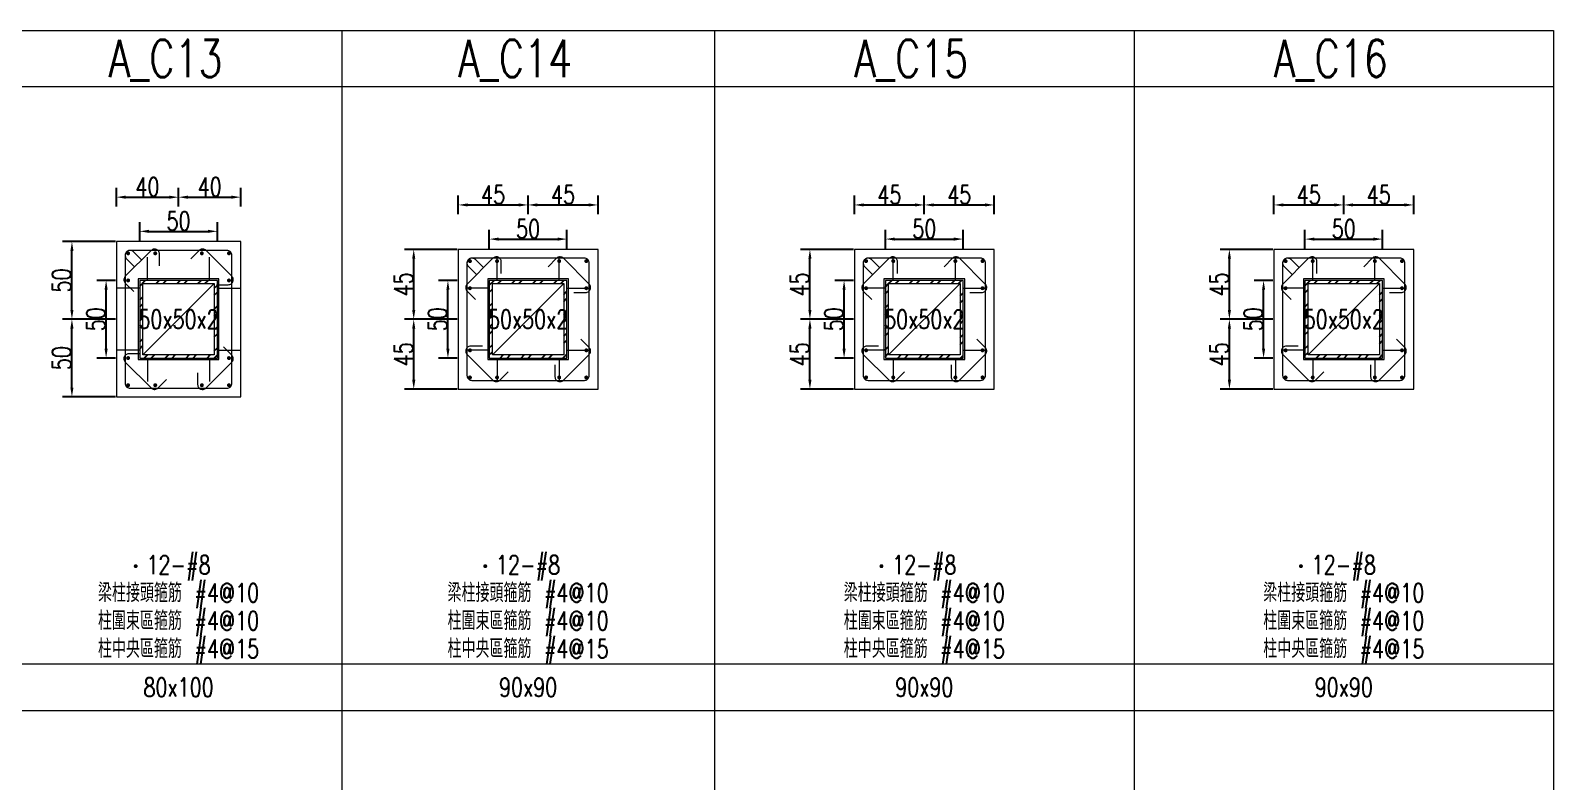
# Model space of a CAD drawing. Header units: millimetres. Extents: x 0 to 3905, y 0 to 8880.
# Drawn here: x 2925 to 3905, y 8396 to 8880 of the extents above; entities that cross this region are included whole.
import ezdxf
from ezdxf.enums import TextEntityAlignment as Align

# ---------------------------------------------------------------- set-up
doc = ezdxf.new("R2010")
doc.units = ezdxf.units.MM
doc.layers.get('DEFPOINTS').update_dxf_attribs({"color": 3})
for name, color, linetype in [('Hatch線', 6, 'Continuous'), ('主筋斷面', 2, 'Continuous'), ('文字-主筋根數', 7, 'Continuous'), ('文字-剪力筋 中央區', 7, 'Continuous'), ('文字-剪力筋-BC', 7, 'Continuous'), ('文字-剪力筋-圍束區', 7, 'Continuous'), ('文字-斷面尺寸', 7, 'Continuous'), ('文字-柱線名稱', 7, 'Continuous'), ('文字-輔助字', 7, 'Continuous'), ('柱斷面線', 4, 'Continuous'), ('標註字', 4, 'Continuous'), ('箍筋線', 1, 'Continuous'), ('網格線', 7, 'Continuous'), ('鋼柱', 11, 'Continuous')]:
    doc.layers.add(name, color=color, linetype=linetype)
doc.styles.add('note', font='txt.shx', dxfattribs={"width": 0.75, "height": 12})
doc.styles.add('txt', font='txt.shx', dxfattribs={"height": 0.2, "bigfont": 'chineset.shx'})
doc.dimstyles.new('RCAD_DIM', dxfattribs={"dimtxt": 12, "dimasz": 6, "dimexe": 6, "dimexo": 0.625, "dimtad": 1, "dimdec": 0, "dimdsep": 46, "dimtxsty": 'note', "dimcen": 2.5, "dimclrd": 256, "dimclre": 256, "dimclrt": 256, "dimadec": 0, "dimazin": 0, "dimtfac": 1, "dimtmove": 0, "dimatfit": 3, "dimfxl": 0, "dimtolj": 1, "dimarcsym": 0})

# ---------------------------------------------------------------- blocks, each defined once
blk = doc.blocks.new('*D1728')
at = {"layer": 'DEFPOINTS', "color": 0}
for p in [(3045, 8750.625), (2995, 8744), (3045, 8744)]:
    blk.add_point(p, dxfattribs=at)
at = {"layer": '標註字', "lineweight": -2}
for p, q in [((2995, 8744.625), (2995, 8756.625)), ((3045, 8744.625), (3045, 8756.625)), ((3001, 8750.625), (3039, 8750.625))]:
    blk.add_line(p, q, dxfattribs=at)
at = {"layer": '標註字'}
for points in [[(3001, 8751.625), (3001, 8749.625), (2995, 8750.625)], [(3039, 8749.625), (3039, 8751.625), (3045, 8750.625)]]:
    blk.add_solid(points, dxfattribs=at)
at = {"layer": '標註字', "insert": (3020, 8757.25), "char_height": 12, "attachment_point": 5, "style": 'note'}
blk.add_mtext('\\A1;50', dxfattribs=at)
blk = doc.blocks.new('*D1729')
at = {"layer": 'DEFPOINTS', "color": 0}
for p in [(2973.375, 8719), (2980, 8719), (2980, 8669)]:
    blk.add_point(p, dxfattribs=at)
at = {"layer": '標註字', "lineweight": -2}
for p, q in [((2979.375, 8719), (2967.375, 8719)), ((2973.375, 8675), (2973.375, 8713)), ((2979.375, 8669), (2967.375, 8669))]:
    blk.add_line(p, q, dxfattribs=at)
at = {"layer": '標註字'}
for points in [[(2974.375, 8713), (2972.375, 8713), (2973.375, 8719)], [(2972.375, 8675), (2974.375, 8675), (2973.375, 8669)]]:
    blk.add_solid(points, dxfattribs=at)
at = {"layer": '標註字', "insert": (2966.75, 8694), "char_height": 12, "attachment_point": 5, "rotation": 90, "style": 'note'}
blk.add_mtext('\\A1;50', dxfattribs=at)
blk = doc.blocks.new('*D1730')
at = {"layer": 'DEFPOINTS', "color": 0}
for p in [(2980, 8766), (3020, 8772.625), (3020, 8766)]:
    blk.add_point(p, dxfattribs=at)
at = {"layer": '標註字', "lineweight": -2}
for p, q in [((2980, 8766.625), (2980, 8778.625)), ((3020, 8766.625), (3020, 8778.625)), ((2986, 8772.625), (3014, 8772.625))]:
    blk.add_line(p, q, dxfattribs=at)
at = {"layer": '標註字'}
for points in [[(2986, 8773.625), (2986, 8771.625), (2980, 8772.625)], [(3014, 8771.625), (3014, 8773.625), (3020, 8772.625)]]:
    blk.add_solid(points, dxfattribs=at)
at = {"layer": '標註字', "insert": (3000, 8779.25), "char_height": 12, "attachment_point": 5, "style": 'note'}
blk.add_mtext('\\A1;40', dxfattribs=at)
blk = doc.blocks.new('*D1731')
at = {"layer": 'DEFPOINTS', "color": 0}
for p in [(3020, 8766), (3060, 8772.625), (3060, 8766)]:
    blk.add_point(p, dxfattribs=at)
at = {"layer": '標註字', "lineweight": -2}
for p, q in [((3020, 8766.625), (3020, 8778.625)), ((3060, 8766.625), (3060, 8778.625)), ((3026, 8772.625), (3054, 8772.625))]:
    blk.add_line(p, q, dxfattribs=at)
at = {"layer": '標註字'}
for points in [[(3026, 8773.625), (3026, 8771.625), (3020, 8772.625)], [(3054, 8771.625), (3054, 8773.625), (3060, 8772.625)]]:
    blk.add_solid(points, dxfattribs=at)
at = {"layer": '標註字', "insert": (3040, 8779.25), "char_height": 12, "attachment_point": 5, "style": 'note'}
blk.add_mtext('\\A1;40', dxfattribs=at)
blk = doc.blocks.new('*D1732')
at = {"layer": 'DEFPOINTS', "color": 0}
for p in [(2951.375, 8694), (2980, 8694), (2980, 8644)]:
    blk.add_point(p, dxfattribs=at)
at = {"layer": '標註字', "lineweight": -2}
for p, q in [((2979.375, 8694), (2945.375, 8694)), ((2951.375, 8650), (2951.375, 8688)), ((2979.375, 8644), (2945.375, 8644))]:
    blk.add_line(p, q, dxfattribs=at)
at = {"layer": '標註字'}
for points in [[(2952.375, 8688), (2950.375, 8688), (2951.375, 8694)], [(2950.375, 8650), (2952.375, 8650), (2951.375, 8644)]]:
    blk.add_solid(points, dxfattribs=at)
at = {"layer": '標註字', "insert": (2944.75, 8669), "char_height": 12, "attachment_point": 5, "rotation": 90, "style": 'note'}
blk.add_mtext('\\A1;50', dxfattribs=at)
blk = doc.blocks.new('*D1733')
at = {"layer": 'DEFPOINTS', "color": 0}
for p in [(2951.375, 8744), (2980, 8744), (2980, 8694)]:
    blk.add_point(p, dxfattribs=at)
at = {"layer": '標註字', "lineweight": -2}
for p, q in [((2979.375, 8744), (2945.375, 8744)), ((2951.375, 8700), (2951.375, 8738)), ((2979.375, 8694), (2945.375, 8694))]:
    blk.add_line(p, q, dxfattribs=at)
at = {"layer": '標註字'}
for points in [[(2952.375, 8738), (2950.375, 8738), (2951.375, 8744)], [(2950.375, 8700), (2952.375, 8700), (2951.375, 8694)]]:
    blk.add_solid(points, dxfattribs=at)
at = {"layer": '標註字', "insert": (2944.75, 8719), "char_height": 12, "attachment_point": 5, "rotation": 90, "style": 'note'}
blk.add_mtext('\\A1;50', dxfattribs=at)
blk = doc.blocks.new('Circle_Filled')
at = {"const_width": 0.5}
blk.add_lwpolyline([(-0.25, 0, 1), (0.25, 0, 1)], format="xyb", close=True, dxfattribs=at)
blk = doc.blocks.new('*D1860')
at = {"layer": 'DEFPOINTS', "color": 0}
for p in [(3270, 8745.625), (3220, 8739), (3270, 8739)]:
    blk.add_point(p, dxfattribs=at)
at = {"layer": '標註字', "lineweight": -2}
for p, q in [((3220, 8739.625), (3220, 8751.625)), ((3226, 8745.625), (3264, 8745.625)), ((3270, 8739.625), (3270, 8751.625))]:
    blk.add_line(p, q, dxfattribs=at)
at = {"layer": '標註字'}
for points in [[(3226, 8746.625), (3226, 8744.625), (3220, 8745.625)], [(3264, 8744.625), (3264, 8746.625), (3270, 8745.625)]]:
    blk.add_solid(points, dxfattribs=at)
at = {"layer": '標註字', "insert": (3245, 8752.25), "char_height": 12, "attachment_point": 5, "style": 'note'}
blk.add_mtext('\\A1;50', dxfattribs=at)
blk = doc.blocks.new('*D1861')
at = {"layer": 'DEFPOINTS', "color": 0}
for p in [(3193.375, 8719), (3200, 8719), (3200, 8669)]:
    blk.add_point(p, dxfattribs=at)
at = {"layer": '標註字', "lineweight": -2}
for p, q in [((3199.375, 8719), (3187.375, 8719)), ((3193.375, 8675), (3193.375, 8713)), ((3199.375, 8669), (3187.375, 8669))]:
    blk.add_line(p, q, dxfattribs=at)
at = {"layer": '標註字'}
for points in [[(3194.375, 8713), (3192.375, 8713), (3193.375, 8719)], [(3192.375, 8675), (3194.375, 8675), (3193.375, 8669)]]:
    blk.add_solid(points, dxfattribs=at)
at = {"layer": '標註字', "insert": (3186.75, 8694), "char_height": 12, "attachment_point": 5, "rotation": 90, "style": 'note'}
blk.add_mtext('\\A1;50', dxfattribs=at)
blk = doc.blocks.new('*D1862')
at = {"layer": 'DEFPOINTS', "color": 0}
for p in [(3245, 8767.625), (3200, 8761), (3245, 8761)]:
    blk.add_point(p, dxfattribs=at)
at = {"layer": '標註字', "lineweight": -2}
for p, q in [((3200, 8761.625), (3200, 8773.625)), ((3206, 8767.625), (3239, 8767.625)), ((3245, 8761.625), (3245, 8773.625))]:
    blk.add_line(p, q, dxfattribs=at)
at = {"layer": '標註字'}
for points in [[(3206, 8768.625), (3206, 8766.625), (3200, 8767.625)], [(3239, 8766.625), (3239, 8768.625), (3245, 8767.625)]]:
    blk.add_solid(points, dxfattribs=at)
at = {"layer": '標註字', "insert": (3222.5, 8774.25), "char_height": 12, "attachment_point": 5, "style": 'note'}
blk.add_mtext('\\A1;45', dxfattribs=at)
blk = doc.blocks.new('*D1863')
at = {"layer": 'DEFPOINTS', "color": 0}
for p in [(3290, 8767.625), (3245, 8761), (3290, 8761)]:
    blk.add_point(p, dxfattribs=at)
at = {"layer": '標註字', "lineweight": -2}
for p, q in [((3245, 8761.625), (3245, 8773.625)), ((3251, 8767.625), (3284, 8767.625)), ((3290, 8761.625), (3290, 8773.625))]:
    blk.add_line(p, q, dxfattribs=at)
at = {"layer": '標註字'}
for points in [[(3251, 8768.625), (3251, 8766.625), (3245, 8767.625)], [(3284, 8766.625), (3284, 8768.625), (3290, 8767.625)]]:
    blk.add_solid(points, dxfattribs=at)
at = {"layer": '標註字', "insert": (3267.5, 8774.25), "char_height": 12, "attachment_point": 5, "style": 'note'}
blk.add_mtext('\\A1;45', dxfattribs=at)
blk = doc.blocks.new('*D1864')
at = {"layer": 'DEFPOINTS', "color": 0}
for p in [(3171.375, 8694), (3200, 8694), (3200, 8649)]:
    blk.add_point(p, dxfattribs=at)
at = {"layer": '標註字', "lineweight": -2}
for p, q in [((3199.375, 8694), (3165.375, 8694)), ((3171.375, 8655), (3171.375, 8688)), ((3199.375, 8649), (3165.375, 8649))]:
    blk.add_line(p, q, dxfattribs=at)
at = {"layer": '標註字'}
for points in [[(3172.375, 8688), (3170.375, 8688), (3171.375, 8694)], [(3170.375, 8655), (3172.375, 8655), (3171.375, 8649)]]:
    blk.add_solid(points, dxfattribs=at)
at = {"layer": '標註字', "insert": (3164.75, 8671.5), "char_height": 12, "attachment_point": 5, "rotation": 90, "style": 'note'}
blk.add_mtext('\\A1;45', dxfattribs=at)
blk = doc.blocks.new('*D1865')
at = {"layer": 'DEFPOINTS', "color": 0}
for p in [(3171.375, 8739), (3200, 8739), (3200, 8694)]:
    blk.add_point(p, dxfattribs=at)
at = {"layer": '標註字', "lineweight": -2}
for p, q in [((3199.375, 8739), (3165.375, 8739)), ((3171.375, 8700), (3171.375, 8733)), ((3199.375, 8694), (3165.375, 8694))]:
    blk.add_line(p, q, dxfattribs=at)
at = {"layer": '標註字'}
for points in [[(3172.375, 8733), (3170.375, 8733), (3171.375, 8739)], [(3170.375, 8700), (3172.375, 8700), (3171.375, 8694)]]:
    blk.add_solid(points, dxfattribs=at)
at = {"layer": '標註字', "insert": (3164.75, 8716.5), "char_height": 12, "attachment_point": 5, "rotation": 90, "style": 'note'}
blk.add_mtext('\\A1;45', dxfattribs=at)
blk = doc.blocks.new('*D1992')
at = {"layer": 'DEFPOINTS', "color": 0}
for p in [(3525, 8745.625), (3475, 8739), (3525, 8739)]:
    blk.add_point(p, dxfattribs=at)
at = {"layer": '標註字', "lineweight": -2}
for p, q in [((3475, 8739.625), (3475, 8751.625)), ((3481, 8745.625), (3519, 8745.625)), ((3525, 8739.625), (3525, 8751.625))]:
    blk.add_line(p, q, dxfattribs=at)
at = {"layer": '標註字'}
for points in [[(3481, 8746.625), (3481, 8744.625), (3475, 8745.625)], [(3519, 8744.625), (3519, 8746.625), (3525, 8745.625)]]:
    blk.add_solid(points, dxfattribs=at)
at = {"layer": '標註字', "insert": (3500, 8752.25), "char_height": 12, "attachment_point": 5, "style": 'note'}
blk.add_mtext('\\A1;50', dxfattribs=at)
blk = doc.blocks.new('*D1993')
at = {"layer": 'DEFPOINTS', "color": 0}
for p in [(3448.375, 8719), (3455, 8719), (3455, 8669)]:
    blk.add_point(p, dxfattribs=at)
at = {"layer": '標註字', "lineweight": -2}
for p, q in [((3454.375, 8719), (3442.375, 8719)), ((3448.375, 8675), (3448.375, 8713)), ((3454.375, 8669), (3442.375, 8669))]:
    blk.add_line(p, q, dxfattribs=at)
at = {"layer": '標註字'}
for points in [[(3449.375, 8713), (3447.375, 8713), (3448.375, 8719)], [(3447.375, 8675), (3449.375, 8675), (3448.375, 8669)]]:
    blk.add_solid(points, dxfattribs=at)
at = {"layer": '標註字', "insert": (3441.75, 8694), "char_height": 12, "attachment_point": 5, "rotation": 90, "style": 'note'}
blk.add_mtext('\\A1;50', dxfattribs=at)
blk = doc.blocks.new('*D1994')
at = {"layer": 'DEFPOINTS', "color": 0}
for p in [(3500, 8767.625), (3455, 8761), (3500, 8761)]:
    blk.add_point(p, dxfattribs=at)
at = {"layer": '標註字', "lineweight": -2}
for p, q in [((3455, 8761.625), (3455, 8773.625)), ((3461, 8767.625), (3494, 8767.625)), ((3500, 8761.625), (3500, 8773.625))]:
    blk.add_line(p, q, dxfattribs=at)
at = {"layer": '標註字'}
for points in [[(3461, 8768.625), (3461, 8766.625), (3455, 8767.625)], [(3494, 8766.625), (3494, 8768.625), (3500, 8767.625)]]:
    blk.add_solid(points, dxfattribs=at)
at = {"layer": '標註字', "insert": (3477.5, 8774.25), "char_height": 12, "attachment_point": 5, "style": 'note'}
blk.add_mtext('\\A1;45', dxfattribs=at)
blk = doc.blocks.new('*D1995')
at = {"layer": 'DEFPOINTS', "color": 0}
for p in [(3545, 8767.625), (3500, 8761), (3545, 8761)]:
    blk.add_point(p, dxfattribs=at)
at = {"layer": '標註字', "lineweight": -2}
for p, q in [((3500, 8761.625), (3500, 8773.625)), ((3506, 8767.625), (3539, 8767.625)), ((3545, 8761.625), (3545, 8773.625))]:
    blk.add_line(p, q, dxfattribs=at)
at = {"layer": '標註字'}
for points in [[(3506, 8768.625), (3506, 8766.625), (3500, 8767.625)], [(3539, 8766.625), (3539, 8768.625), (3545, 8767.625)]]:
    blk.add_solid(points, dxfattribs=at)
at = {"layer": '標註字', "insert": (3522.5, 8774.25), "char_height": 12, "attachment_point": 5, "style": 'note'}
blk.add_mtext('\\A1;45', dxfattribs=at)
blk = doc.blocks.new('*D1996')
at = {"layer": 'DEFPOINTS', "color": 0}
for p in [(3426.375, 8694), (3455, 8694), (3455, 8649)]:
    blk.add_point(p, dxfattribs=at)
at = {"layer": '標註字', "lineweight": -2}
for p, q in [((3454.375, 8694), (3420.375, 8694)), ((3426.375, 8655), (3426.375, 8688)), ((3454.375, 8649), (3420.375, 8649))]:
    blk.add_line(p, q, dxfattribs=at)
at = {"layer": '標註字'}
for points in [[(3427.375, 8688), (3425.375, 8688), (3426.375, 8694)], [(3425.375, 8655), (3427.375, 8655), (3426.375, 8649)]]:
    blk.add_solid(points, dxfattribs=at)
at = {"layer": '標註字', "insert": (3419.75, 8671.5), "char_height": 12, "attachment_point": 5, "rotation": 90, "style": 'note'}
blk.add_mtext('\\A1;45', dxfattribs=at)
blk = doc.blocks.new('*D1997')
at = {"layer": 'DEFPOINTS', "color": 0}
for p in [(3426.375, 8739), (3455, 8739), (3455, 8694)]:
    blk.add_point(p, dxfattribs=at)
at = {"layer": '標註字', "lineweight": -2}
for p, q in [((3454.375, 8739), (3420.375, 8739)), ((3426.375, 8700), (3426.375, 8733)), ((3454.375, 8694), (3420.375, 8694))]:
    blk.add_line(p, q, dxfattribs=at)
at = {"layer": '標註字'}
for points in [[(3427.375, 8733), (3425.375, 8733), (3426.375, 8739)], [(3425.375, 8700), (3427.375, 8700), (3426.375, 8694)]]:
    blk.add_solid(points, dxfattribs=at)
at = {"layer": '標註字', "insert": (3419.75, 8716.5), "char_height": 12, "attachment_point": 5, "rotation": 90, "style": 'note'}
blk.add_mtext('\\A1;45', dxfattribs=at)
blk = doc.blocks.new('*D2124')
at = {"layer": 'DEFPOINTS', "color": 0}
for p in [(3795, 8745.625), (3745, 8739), (3795, 8739)]:
    blk.add_point(p, dxfattribs=at)
at = {"layer": '標註字', "lineweight": -2}
for p, q in [((3745, 8739.625), (3745, 8751.625)), ((3751, 8745.625), (3789, 8745.625)), ((3795, 8739.625), (3795, 8751.625))]:
    blk.add_line(p, q, dxfattribs=at)
at = {"layer": '標註字'}
for points in [[(3751, 8746.625), (3751, 8744.625), (3745, 8745.625)], [(3789, 8744.625), (3789, 8746.625), (3795, 8745.625)]]:
    blk.add_solid(points, dxfattribs=at)
at = {"layer": '標註字', "insert": (3770, 8752.25), "char_height": 12, "attachment_point": 5, "style": 'note'}
blk.add_mtext('\\A1;50', dxfattribs=at)
blk = doc.blocks.new('*D2125')
at = {"layer": 'DEFPOINTS', "color": 0}
for p in [(3718.375, 8719), (3725, 8719), (3725, 8669)]:
    blk.add_point(p, dxfattribs=at)
at = {"layer": '標註字', "lineweight": -2}
for p, q in [((3724.375, 8719), (3712.375, 8719)), ((3718.375, 8675), (3718.375, 8713)), ((3724.375, 8669), (3712.375, 8669))]:
    blk.add_line(p, q, dxfattribs=at)
at = {"layer": '標註字'}
for points in [[(3719.375, 8713), (3717.375, 8713), (3718.375, 8719)], [(3717.375, 8675), (3719.375, 8675), (3718.375, 8669)]]:
    blk.add_solid(points, dxfattribs=at)
at = {"layer": '標註字', "insert": (3711.75, 8694), "char_height": 12, "attachment_point": 5, "rotation": 90, "style": 'note'}
blk.add_mtext('\\A1;50', dxfattribs=at)
blk = doc.blocks.new('*D2126')
at = {"layer": 'DEFPOINTS', "color": 0}
for p in [(3770, 8767.625), (3725, 8761), (3770, 8761)]:
    blk.add_point(p, dxfattribs=at)
at = {"layer": '標註字', "lineweight": -2}
for p, q in [((3725, 8761.625), (3725, 8773.625)), ((3731, 8767.625), (3764, 8767.625)), ((3770, 8761.625), (3770, 8773.625))]:
    blk.add_line(p, q, dxfattribs=at)
at = {"layer": '標註字'}
for points in [[(3731, 8768.625), (3731, 8766.625), (3725, 8767.625)], [(3764, 8766.625), (3764, 8768.625), (3770, 8767.625)]]:
    blk.add_solid(points, dxfattribs=at)
at = {"layer": '標註字', "insert": (3747.5, 8774.25), "char_height": 12, "attachment_point": 5, "style": 'note'}
blk.add_mtext('\\A1;45', dxfattribs=at)
blk = doc.blocks.new('*D2127')
at = {"layer": 'DEFPOINTS', "color": 0}
for p in [(3815, 8767.625), (3770, 8761), (3815, 8761)]:
    blk.add_point(p, dxfattribs=at)
at = {"layer": '標註字', "lineweight": -2}
for p, q in [((3770, 8761.625), (3770, 8773.625)), ((3776, 8767.625), (3809, 8767.625)), ((3815, 8761.625), (3815, 8773.625))]:
    blk.add_line(p, q, dxfattribs=at)
at = {"layer": '標註字'}
for points in [[(3776, 8768.625), (3776, 8766.625), (3770, 8767.625)], [(3809, 8766.625), (3809, 8768.625), (3815, 8767.625)]]:
    blk.add_solid(points, dxfattribs=at)
at = {"layer": '標註字', "insert": (3792.5, 8774.25), "char_height": 12, "attachment_point": 5, "style": 'note'}
blk.add_mtext('\\A1;45', dxfattribs=at)
blk = doc.blocks.new('*D2128')
at = {"layer": 'DEFPOINTS', "color": 0}
for p in [(3696.375, 8694), (3725, 8694), (3725, 8649)]:
    blk.add_point(p, dxfattribs=at)
at = {"layer": '標註字', "lineweight": -2}
for p, q in [((3724.375, 8694), (3690.375, 8694)), ((3696.375, 8655), (3696.375, 8688)), ((3724.375, 8649), (3690.375, 8649))]:
    blk.add_line(p, q, dxfattribs=at)
at = {"layer": '標註字'}
for points in [[(3697.375, 8688), (3695.375, 8688), (3696.375, 8694)], [(3695.375, 8655), (3697.375, 8655), (3696.375, 8649)]]:
    blk.add_solid(points, dxfattribs=at)
at = {"layer": '標註字', "insert": (3689.75, 8671.5), "char_height": 12, "attachment_point": 5, "rotation": 90, "style": 'note'}
blk.add_mtext('\\A1;45', dxfattribs=at)
blk = doc.blocks.new('*D2129')
at = {"layer": 'DEFPOINTS', "color": 0}
for p in [(3696.375, 8739), (3725, 8739), (3725, 8694)]:
    blk.add_point(p, dxfattribs=at)
at = {"layer": '標註字', "lineweight": -2}
for p, q in [((3724.375, 8739), (3690.375, 8739)), ((3696.375, 8700), (3696.375, 8733)), ((3724.375, 8694), (3690.375, 8694))]:
    blk.add_line(p, q, dxfattribs=at)
at = {"layer": '標註字'}
for points in [[(3697.375, 8733), (3695.375, 8733), (3696.375, 8739)], [(3695.375, 8700), (3697.375, 8700), (3696.375, 8694)]]:
    blk.add_solid(points, dxfattribs=at)
at = {"layer": '標註字', "insert": (3689.75, 8716.5), "char_height": 12, "attachment_point": 5, "rotation": 90, "style": 'note'}
blk.add_mtext('\\A1;45', dxfattribs=at)

msp = doc.modelspace()

# ---------------------------------------------------------------- hatches: boundary and pattern name
at = {"layer": 'Hatch線'}
h = msp.add_hatch(dxfattribs=at)
h.set_pattern_fill('ANSI32', color=256, style=0)
h.paths.add_polyline_path([(2995, 8669), (3045, 8669), (3045, 8719), (2995, 8719)], flags=17)
h.paths.add_polyline_path([(2997, 8671), (2997, 8717), (3043, 8717), (3043, 8671)])
h = msp.add_hatch(dxfattribs=at)
h.set_pattern_fill('ANSI32', color=256, style=0)
h.paths.add_polyline_path([(3220, 8669), (3270, 8669), (3270, 8719), (3220, 8719)], flags=17)
h.paths.add_polyline_path([(3222, 8671), (3222, 8717), (3268, 8717), (3268, 8671)])
h = msp.add_hatch(dxfattribs=at)
h.set_pattern_fill('ANSI32', color=256, style=0)
h.paths.add_polyline_path([(3475, 8669), (3525, 8669), (3525, 8719), (3475, 8719)], flags=17)
h.paths.add_polyline_path([(3477, 8671), (3477, 8717), (3523, 8717), (3523, 8671)])
h = msp.add_hatch(dxfattribs=at)
h.set_pattern_fill('ANSI32', color=256, style=0)
h.paths.add_polyline_path([(3745, 8669), (3795, 8669), (3795, 8719), (3745, 8719)], flags=17)
h.paths.add_polyline_path([(3747, 8671), (3747, 8717), (3793, 8717), (3793, 8671)])

# ---------------------------------------------------------------- linework, layer by layer
at = {"layer": 'DEFPOINTS', "lineweight": 5}
for points in [[(3000, 8719), (3000, 8734)], [(3040, 8719), (3040, 8734)], [(3225, 8719), (3225, 8734)], [(3265, 8719), (3265, 8734)], [(3480, 8719), (3480, 8734)], [(3520, 8719), (3520, 8734)], [(3750, 8719), (3750, 8734)], [(3790, 8719), (3790, 8734)], [(2995, 8668), (3046, 8668), (3046, 8720), (2994, 8720), (2994, 8668), (2995, 8668)], [(2997, 8671), (3043, 8717)], [(3220, 8668), (3271, 8668), (3271, 8720), (3219, 8720), (3219, 8668), (3220, 8668)], [(3222, 8671), (3268, 8717)], [(3475, 8668), (3526, 8668), (3526, 8720), (3474, 8720), (3474, 8668), (3475, 8668)], [(3477, 8671), (3523, 8717)], [(3745, 8668), (3796, 8668), (3796, 8720), (3744, 8720), (3744, 8668), (3745, 8668)], [(3747, 8671), (3793, 8717)], [(2995, 8714), (2980, 8714)], [(3045, 8714), (3060, 8714)], [(3220, 8714), (3205, 8714)], [(3270, 8714), (3285, 8714)], [(3475, 8714), (3460, 8714)], [(3525, 8714), (3540, 8714)], [(3745, 8714), (3730, 8714)], [(3795, 8714), (3810, 8714)], [(2995, 8674), (2980, 8674)], [(3000, 8669), (3000, 8654)], [(3040, 8669), (3040, 8654)], [(3045, 8674), (3060, 8674)], [(3220, 8674), (3205, 8674)], [(3225, 8669), (3225, 8654)], [(3265, 8669), (3265, 8654)], [(3270, 8674), (3285, 8674)], [(3475, 8674), (3460, 8674)], [(3480, 8669), (3480, 8654)], [(3520, 8669), (3520, 8654)], [(3525, 8674), (3540, 8674)], [(3745, 8674), (3730, 8674)], [(3750, 8669), (3750, 8654)], [(3790, 8669), (3790, 8654)], [(3795, 8674), (3810, 8674)]]:
    msp.add_lwpolyline(points, dxfattribs=at)
at = {"layer": '柱斷面線', "lineweight": 5}
for points in [[(2980, 8644), (3060, 8644), (3060, 8744), (2980, 8744), (2980, 8644)], [(3200, 8649), (3290, 8649), (3290, 8739), (3200, 8739), (3200, 8649)], [(3455, 8649), (3545, 8649), (3545, 8739), (3455, 8739), (3455, 8649)], [(3725, 8649), (3815, 8649), (3815, 8739), (3725, 8739), (3725, 8649)]]:
    msp.add_lwpolyline(points, dxfattribs=at)
at = {"layer": '箍筋線', "lineweight": 5}
for points in [[(3007.73, 8728.39), (3007.73, 8736.01), (3007.68, 8736.54), (3007.55, 8737.06), (3007.33, 8737.55), (3007.03, 8737.99), (3006.67, 8738.38), (3006.24, 8738.7), (3005.77, 8738.94), (3005.26, 8739.11), (3004.73, 8739.18), (3004.2, 8739.17), (3003.67, 8739.06), (3003.17, 8738.87), (3002.71, 8738.6), (3002.31, 8738.26), (2985.74, 8721.69), (2985.39, 8721.27), (2985.11, 8720.79), (2984.92, 8720.27), (2984.83, 8719.73), (2984.83, 8719.17), (2984.92, 8718.63), (2985.11, 8718.11), (2985.39, 8717.63), (2985.74, 8717.2), (2991.13, 8711.82)], [(2996.44, 8732.05), (2991.06, 8737.44), (2990.65, 8737.78), (2990.19, 8738.05), (2989.69, 8738.24), (2989.17, 8738.35), (2988.63, 8738.36), (2988.1, 8738.29), (2987.59, 8738.12), (2987.12, 8737.88), (2986.69, 8737.56), (2986.33, 8737.17), (2986.03, 8736.73), (2985.81, 8736.24), (2985.68, 8735.72), (2985.63, 8735.19), (2985.63, 8652.81), (2985.68, 8652.26), (2985.83, 8651.72), (2986.06, 8651.22), (2986.38, 8650.77), (2986.77, 8650.38), (2987.22, 8650.06), (2987.72, 8649.83), (2988.26, 8649.68), (2988.81, 8649.63), (3051.19, 8649.63), (3051.74, 8649.68), (3052.28, 8649.83), (3052.78, 8650.06), (3053.23, 8650.38), (3053.62, 8650.77), (3053.94, 8651.22), (3054.17, 8651.72), (3054.32, 8652.26), (3054.37, 8652.81), (3054.37, 8735.19), (3054.32, 8735.74), (3054.17, 8736.28), (3053.94, 8736.78), (3053.62, 8737.23), (3053.23, 8737.62), (3052.78, 8737.94), (3052.28, 8738.17), (3051.74, 8738.32), (3051.19, 8738.37), (2988.81, 8738.37), (2988.28, 8738.32), (2987.76, 8738.19), (2987.27, 8737.97), (2986.83, 8737.67), (2986.44, 8737.31), (2986.12, 8736.88), (2985.88, 8736.41), (2985.71, 8735.9), (2985.64, 8735.37), (2985.65, 8734.83), (2985.76, 8734.31), (2985.95, 8733.81), (2986.22, 8733.35), (2986.56, 8732.94), (2991.95, 8727.56)], [(3044.39, 8716.27), (3052.01, 8716.27), (3052.54, 8716.32), (3053.06, 8716.45), (3053.55, 8716.67), (3053.99, 8716.97), (3054.38, 8717.33), (3054.7, 8717.76), (3054.94, 8718.23), (3055.11, 8718.74), (3055.18, 8719.27), (3055.17, 8719.8), (3055.06, 8720.33), (3054.87, 8720.83), (3054.6, 8721.29), (3054.26, 8721.69), (3037.69, 8738.26), (3037.27, 8738.61), (3036.79, 8738.89), (3036.27, 8739.08), (3035.73, 8739.17), (3035.17, 8739.17), (3034.63, 8739.08), (3034.11, 8738.89), (3033.63, 8738.61), (3033.2, 8738.26), (3027.82, 8732.87)], [(3227.73, 8723.39), (3227.73, 8731.01), (3227.68, 8731.54), (3227.55, 8732.06), (3227.33, 8732.55), (3227.03, 8732.99), (3226.67, 8733.38), (3226.24, 8733.7), (3225.77, 8733.94), (3225.26, 8734.11), (3224.73, 8734.18), (3224.2, 8734.17), (3223.67, 8734.06), (3223.17, 8733.87), (3222.71, 8733.6), (3222.31, 8733.26), (3205.74, 8716.69), (3205.39, 8716.27), (3205.11, 8715.79), (3204.92, 8715.27), (3204.83, 8714.73), (3204.83, 8714.17), (3204.92, 8713.63), (3205.11, 8713.11), (3205.39, 8712.63), (3205.74, 8712.2), (3211.13, 8706.82)], [(3216.44, 8727.05), (3211.06, 8732.44), (3210.65, 8732.78), (3210.19, 8733.05), (3209.69, 8733.24), (3209.17, 8733.35), (3208.63, 8733.36), (3208.1, 8733.29), (3207.59, 8733.12), (3207.12, 8732.88), (3206.69, 8732.56), (3206.33, 8732.17), (3206.03, 8731.73), (3205.81, 8731.24), (3205.68, 8730.72), (3205.63, 8730.19), (3205.63, 8657.81), (3205.68, 8657.26), (3205.83, 8656.72), (3206.06, 8656.22), (3206.38, 8655.77), (3206.77, 8655.38), (3207.22, 8655.06), (3207.72, 8654.83), (3208.26, 8654.68), (3208.81, 8654.63), (3281.19, 8654.63), (3281.74, 8654.68), (3282.28, 8654.83), (3282.78, 8655.06), (3283.23, 8655.38), (3283.62, 8655.77), (3283.94, 8656.22), (3284.17, 8656.72), (3284.32, 8657.26), (3284.37, 8657.81), (3284.37, 8730.19), (3284.32, 8730.74), (3284.17, 8731.28), (3283.94, 8731.78), (3283.62, 8732.23), (3283.23, 8732.62), (3282.78, 8732.94), (3282.28, 8733.17), (3281.74, 8733.32), (3281.19, 8733.37), (3208.81, 8733.37), (3208.28, 8733.32), (3207.76, 8733.19), (3207.27, 8732.97), (3206.83, 8732.67), (3206.44, 8732.31), (3206.12, 8731.88), (3205.88, 8731.41), (3205.71, 8730.9), (3205.64, 8730.37), (3205.65, 8729.83), (3205.76, 8729.31), (3205.95, 8728.81), (3206.22, 8728.35), (3206.56, 8727.94), (3211.95, 8722.56)], [(3274.39, 8711.27), (3282.01, 8711.27), (3282.54, 8711.32), (3283.06, 8711.45), (3283.55, 8711.67), (3283.99, 8711.97), (3284.38, 8712.33), (3284.7, 8712.76), (3284.94, 8713.23), (3285.11, 8713.74), (3285.18, 8714.27), (3285.17, 8714.8), (3285.06, 8715.33), (3284.87, 8715.83), (3284.6, 8716.29), (3284.26, 8716.69), (3267.69, 8733.26), (3267.27, 8733.61), (3266.79, 8733.89), (3266.27, 8734.08), (3265.73, 8734.17), (3265.17, 8734.17), (3264.63, 8734.08), (3264.11, 8733.89), (3263.63, 8733.61), (3263.2, 8733.26), (3257.82, 8727.87)], [(3482.73, 8723.39), (3482.73, 8731.01), (3482.68, 8731.54), (3482.55, 8732.06), (3482.33, 8732.55), (3482.03, 8732.99), (3481.67, 8733.38), (3481.24, 8733.7), (3480.77, 8733.94), (3480.26, 8734.11), (3479.73, 8734.18), (3479.2, 8734.17), (3478.67, 8734.06), (3478.17, 8733.87), (3477.71, 8733.6), (3477.31, 8733.26), (3460.74, 8716.69), (3460.39, 8716.27), (3460.11, 8715.79), (3459.92, 8715.27), (3459.83, 8714.73), (3459.83, 8714.17), (3459.92, 8713.63), (3460.11, 8713.11), (3460.39, 8712.63), (3460.74, 8712.2), (3466.13, 8706.82)], [(3471.44, 8727.05), (3466.06, 8732.44), (3465.65, 8732.78), (3465.19, 8733.05), (3464.69, 8733.24), (3464.17, 8733.35), (3463.63, 8733.36), (3463.1, 8733.29), (3462.59, 8733.12), (3462.12, 8732.88), (3461.69, 8732.56), (3461.33, 8732.17), (3461.03, 8731.73), (3460.81, 8731.24), (3460.68, 8730.72), (3460.63, 8730.19), (3460.63, 8657.81), (3460.68, 8657.26), (3460.83, 8656.72), (3461.06, 8656.22), (3461.38, 8655.77), (3461.77, 8655.38), (3462.22, 8655.06), (3462.72, 8654.83), (3463.26, 8654.68), (3463.81, 8654.63), (3536.19, 8654.63), (3536.74, 8654.68), (3537.28, 8654.83), (3537.78, 8655.06), (3538.23, 8655.38), (3538.62, 8655.77), (3538.94, 8656.22), (3539.17, 8656.72), (3539.32, 8657.26), (3539.37, 8657.81), (3539.37, 8730.19), (3539.32, 8730.74), (3539.17, 8731.28), (3538.94, 8731.78), (3538.62, 8732.23), (3538.23, 8732.62), (3537.78, 8732.94), (3537.28, 8733.17), (3536.74, 8733.32), (3536.19, 8733.37), (3463.81, 8733.37), (3463.28, 8733.32), (3462.76, 8733.19), (3462.27, 8732.97), (3461.83, 8732.67), (3461.44, 8732.31), (3461.12, 8731.88), (3460.88, 8731.41), (3460.71, 8730.9), (3460.64, 8730.37), (3460.65, 8729.83), (3460.76, 8729.31), (3460.95, 8728.81), (3461.22, 8728.35), (3461.56, 8727.94), (3466.95, 8722.56)], [(3529.39, 8711.27), (3537.01, 8711.27), (3537.54, 8711.32), (3538.06, 8711.45), (3538.55, 8711.67), (3538.99, 8711.97), (3539.38, 8712.33), (3539.7, 8712.76), (3539.94, 8713.23), (3540.11, 8713.74), (3540.18, 8714.27), (3540.17, 8714.8), (3540.06, 8715.33), (3539.87, 8715.83), (3539.6, 8716.29), (3539.26, 8716.69), (3522.69, 8733.26), (3522.27, 8733.61), (3521.79, 8733.89), (3521.27, 8734.08), (3520.73, 8734.17), (3520.17, 8734.17), (3519.63, 8734.08), (3519.11, 8733.89), (3518.63, 8733.61), (3518.2, 8733.26), (3512.82, 8727.87)], [(3752.73, 8723.39), (3752.73, 8731.01), (3752.68, 8731.54), (3752.55, 8732.06), (3752.33, 8732.55), (3752.03, 8732.99), (3751.67, 8733.38), (3751.24, 8733.7), (3750.77, 8733.94), (3750.26, 8734.11), (3749.73, 8734.18), (3749.2, 8734.17), (3748.67, 8734.06), (3748.17, 8733.87), (3747.71, 8733.6), (3747.31, 8733.26), (3730.74, 8716.69), (3730.39, 8716.27), (3730.11, 8715.79), (3729.92, 8715.27), (3729.83, 8714.73), (3729.83, 8714.17), (3729.92, 8713.63), (3730.11, 8713.11), (3730.39, 8712.63), (3730.74, 8712.2), (3736.13, 8706.82)], [(3741.44, 8727.05), (3736.06, 8732.44), (3735.65, 8732.78), (3735.19, 8733.05), (3734.69, 8733.24), (3734.17, 8733.35), (3733.63, 8733.36), (3733.1, 8733.29), (3732.59, 8733.12), (3732.12, 8732.88), (3731.69, 8732.56), (3731.33, 8732.17), (3731.03, 8731.73), (3730.81, 8731.24), (3730.68, 8730.72), (3730.63, 8730.19), (3730.63, 8657.81), (3730.68, 8657.26), (3730.83, 8656.72), (3731.06, 8656.22), (3731.38, 8655.77), (3731.77, 8655.38), (3732.22, 8655.06), (3732.72, 8654.83), (3733.26, 8654.68), (3733.81, 8654.63), (3806.19, 8654.63), (3806.74, 8654.68), (3807.28, 8654.83), (3807.78, 8655.06), (3808.23, 8655.38), (3808.62, 8655.77), (3808.94, 8656.22), (3809.17, 8656.72), (3809.32, 8657.26), (3809.37, 8657.81), (3809.37, 8730.19), (3809.32, 8730.74), (3809.17, 8731.28), (3808.94, 8731.78), (3808.62, 8732.23), (3808.23, 8732.62), (3807.78, 8732.94), (3807.28, 8733.17), (3806.74, 8733.32), (3806.19, 8733.37), (3733.81, 8733.37), (3733.28, 8733.32), (3732.76, 8733.19), (3732.27, 8732.97), (3731.83, 8732.67), (3731.44, 8732.31), (3731.12, 8731.88), (3730.88, 8731.41), (3730.71, 8730.9), (3730.64, 8730.37), (3730.65, 8729.83), (3730.76, 8729.31), (3730.95, 8728.81), (3731.22, 8728.35), (3731.56, 8727.94), (3736.95, 8722.56)], [(3799.39, 8711.27), (3807.01, 8711.27), (3807.54, 8711.32), (3808.06, 8711.45), (3808.55, 8711.67), (3808.99, 8711.97), (3809.38, 8712.33), (3809.7, 8712.76), (3809.94, 8713.23), (3810.11, 8713.74), (3810.18, 8714.27), (3810.17, 8714.8), (3810.06, 8715.33), (3809.87, 8715.83), (3809.6, 8716.29), (3809.26, 8716.69), (3792.69, 8733.26), (3792.27, 8733.61), (3791.79, 8733.89), (3791.27, 8734.08), (3790.73, 8734.17), (3790.17, 8734.17), (3789.63, 8734.08), (3789.11, 8733.89), (3788.63, 8733.61), (3788.2, 8733.26), (3782.82, 8727.87)], [(3032.27, 8659.61), (3032.27, 8651.99), (3032.32, 8651.46), (3032.45, 8650.94), (3032.67, 8650.45), (3032.97, 8650.01), (3033.33, 8649.62), (3033.76, 8649.3), (3034.23, 8649.06), (3034.74, 8648.89), (3035.27, 8648.82), (3035.8, 8648.83), (3036.33, 8648.94), (3036.83, 8649.13), (3037.29, 8649.4), (3037.69, 8649.74), (3054.26, 8666.31), (3054.61, 8666.73), (3054.89, 8667.21), (3055.08, 8667.73), (3055.17, 8668.27), (3055.17, 8668.83), (3055.08, 8669.37), (3054.89, 8669.89), (3054.61, 8670.37), (3054.26, 8670.8), (3048.87, 8676.18)], [(3215.61, 8676.73), (3207.99, 8676.73), (3207.46, 8676.68), (3206.94, 8676.55), (3206.45, 8676.33), (3206.01, 8676.03), (3205.62, 8675.67), (3205.3, 8675.24), (3205.06, 8674.77), (3204.89, 8674.26), (3204.82, 8673.73), (3204.83, 8673.2), (3204.94, 8672.67), (3205.13, 8672.17), (3205.4, 8671.71), (3205.74, 8671.31), (3222.31, 8654.74), (3222.73, 8654.39), (3223.21, 8654.11), (3223.73, 8653.92), (3224.27, 8653.83), (3224.83, 8653.83), (3225.37, 8653.92), (3225.89, 8654.11), (3226.37, 8654.39), (3226.8, 8654.74), (3232.18, 8660.13)], [(3262.27, 8664.61), (3262.27, 8656.99), (3262.32, 8656.46), (3262.45, 8655.94), (3262.67, 8655.45), (3262.97, 8655.01), (3263.33, 8654.62), (3263.76, 8654.3), (3264.23, 8654.06), (3264.74, 8653.89), (3265.27, 8653.82), (3265.8, 8653.83), (3266.33, 8653.94), (3266.83, 8654.13), (3267.29, 8654.4), (3267.69, 8654.74), (3284.26, 8671.31), (3284.61, 8671.73), (3284.89, 8672.21), (3285.08, 8672.73), (3285.17, 8673.27), (3285.17, 8673.83), (3285.08, 8674.37), (3284.89, 8674.89), (3284.61, 8675.37), (3284.26, 8675.8), (3278.87, 8681.18)], [(3470.61, 8676.73), (3462.99, 8676.73), (3462.46, 8676.68), (3461.94, 8676.55), (3461.45, 8676.33), (3461.01, 8676.03), (3460.62, 8675.67), (3460.3, 8675.24), (3460.06, 8674.77), (3459.89, 8674.26), (3459.82, 8673.73), (3459.83, 8673.2), (3459.94, 8672.67), (3460.13, 8672.17), (3460.4, 8671.71), (3460.74, 8671.31), (3477.31, 8654.74), (3477.73, 8654.39), (3478.21, 8654.11), (3478.73, 8653.92), (3479.27, 8653.83), (3479.83, 8653.83), (3480.37, 8653.92), (3480.89, 8654.11), (3481.37, 8654.39), (3481.8, 8654.74), (3487.18, 8660.13)], [(3517.27, 8664.61), (3517.27, 8656.99), (3517.32, 8656.46), (3517.45, 8655.94), (3517.67, 8655.45), (3517.97, 8655.01), (3518.33, 8654.62), (3518.76, 8654.3), (3519.23, 8654.06), (3519.74, 8653.89), (3520.27, 8653.82), (3520.8, 8653.83), (3521.33, 8653.94), (3521.83, 8654.13), (3522.29, 8654.4), (3522.69, 8654.74), (3539.26, 8671.31), (3539.61, 8671.73), (3539.89, 8672.21), (3540.08, 8672.73), (3540.17, 8673.27), (3540.17, 8673.83), (3540.08, 8674.37), (3539.89, 8674.89), (3539.61, 8675.37), (3539.26, 8675.8), (3533.87, 8681.18)], [(3740.61, 8676.73), (3732.99, 8676.73), (3732.46, 8676.68), (3731.94, 8676.55), (3731.45, 8676.33), (3731.01, 8676.03), (3730.62, 8675.67), (3730.3, 8675.24), (3730.06, 8674.77), (3729.89, 8674.26), (3729.82, 8673.73), (3729.83, 8673.2), (3729.94, 8672.67), (3730.13, 8672.17), (3730.4, 8671.71), (3730.74, 8671.31), (3747.31, 8654.74), (3747.73, 8654.39), (3748.21, 8654.11), (3748.73, 8653.92), (3749.27, 8653.83), (3749.83, 8653.83), (3750.37, 8653.92), (3750.89, 8654.11), (3751.37, 8654.39), (3751.8, 8654.74), (3757.18, 8660.13)], [(3787.27, 8664.61), (3787.27, 8656.99), (3787.32, 8656.46), (3787.45, 8655.94), (3787.67, 8655.45), (3787.97, 8655.01), (3788.33, 8654.62), (3788.76, 8654.3), (3789.23, 8654.06), (3789.74, 8653.89), (3790.27, 8653.82), (3790.8, 8653.83), (3791.33, 8653.94), (3791.83, 8654.13), (3792.29, 8654.4), (3792.69, 8654.74), (3809.26, 8671.31), (3809.61, 8671.73), (3809.89, 8672.21), (3810.08, 8672.73), (3810.17, 8673.27), (3810.17, 8673.83), (3810.08, 8674.37), (3809.89, 8674.89), (3809.61, 8675.37), (3809.26, 8675.8), (3803.87, 8681.18)], [(2995.61, 8671.73), (2987.99, 8671.73), (2987.46, 8671.68), (2986.94, 8671.55), (2986.45, 8671.33), (2986.01, 8671.03), (2985.62, 8670.67), (2985.3, 8670.24), (2985.06, 8669.77), (2984.89, 8669.26), (2984.82, 8668.73), (2984.83, 8668.2), (2984.94, 8667.67), (2985.13, 8667.17), (2985.4, 8666.71), (2985.74, 8666.31), (3002.31, 8649.74), (3002.73, 8649.39), (3003.21, 8649.11), (3003.73, 8648.92), (3004.27, 8648.83), (3004.83, 8648.83), (3005.37, 8648.92), (3005.89, 8649.11), (3006.37, 8649.39), (3006.8, 8649.74), (3012.18, 8655.13)]]:
    msp.add_lwpolyline(points, dxfattribs=at)
at = {"layer": '網格線', "lineweight": 5}
for points in [[(2915, 8880), (3125, 8880)], [(3125, 8880), (3365, 8880)], [(3125, 8880), (3125, 8844)], [(3365, 8880), (3635, 8880)], [(3365, 8880), (3365, 8844)], [(3635, 8880), (3905, 8880)], [(3635, 8880), (3635, 8844)], [(3905, 8880), (3905, 8844)], [(2915, 8844), (3125, 8844)], [(3125, 8844), (3365, 8844)], [(3125, 8844), (3125, 8472)], [(3365, 8844), (3635, 8844)], [(3365, 8844), (3365, 8472)], [(3635, 8844), (3905, 8844)], [(3635, 8844), (3635, 8472)], [(3905, 8844), (3905, 8472)], [(2915, 8472), (3125, 8472)], [(3125, 8472), (3365, 8472)], [(3125, 8472), (3125, 8442)], [(3365, 8472), (3635, 8472)], [(3365, 8472), (3365, 8442)], [(3635, 8472), (3905, 8472)], [(3635, 8472), (3635, 8442)], [(3905, 8472), (3905, 8442)], [(2915, 8442), (3125, 8442)], [(3125, 8442), (3365, 8442)], [(3125, 8442), (3125, 8070)], [(3365, 8442), (3635, 8442)], [(3365, 8442), (3365, 8070)], [(3635, 8442), (3905, 8442)], [(3635, 8442), (3635, 8070)], [(3905, 8442), (3905, 8070)]]:
    msp.add_lwpolyline(points, dxfattribs=at)
at = {"layer": '鋼柱', "lineweight": 5}
for points in [[(2995, 8669), (3045, 8669), (3045, 8719), (2995, 8719), (2995, 8669)], [(2997, 8671), (2997, 8717), (3043, 8717), (3043, 8671), (2997, 8671)], [(3220, 8669), (3270, 8669), (3270, 8719), (3220, 8719), (3220, 8669)], [(3222, 8671), (3222, 8717), (3268, 8717), (3268, 8671), (3222, 8671)], [(3475, 8669), (3525, 8669), (3525, 8719), (3475, 8719), (3475, 8669)], [(3477, 8671), (3477, 8717), (3523, 8717), (3523, 8671), (3477, 8671)], [(3745, 8669), (3795, 8669), (3795, 8719), (3745, 8719), (3745, 8669)], [(3747, 8671), (3747, 8717), (3793, 8717), (3793, 8671), (3747, 8671)]]:
    msp.add_lwpolyline(points, dxfattribs=at)

# ---------------------------------------------------------------- block references
at = {"layer": '主筋斷面', "lineweight": 5, "xscale": 2.539999961853027, "yscale": 2.539999961853027}
for p in [(2987.54, 8736.46), (3005, 8736.46), (3035, 8736.46), (3052.46, 8736.46), (3207.54, 8731.46), (3225, 8731.46), (3265, 8731.46), (3282.46, 8731.46), (3462.54, 8731.46), (3480, 8731.46), (3520, 8731.46), (3537.46, 8731.46), (3732.54, 8731.46), (3750, 8731.46), (3790, 8731.46), (3807.46, 8731.46), (2987.54, 8719), (3052.46, 8719), (3207.54, 8714), (3282.46, 8714), (3462.54, 8714), (3537.46, 8714), (3732.54, 8714), (3807.46, 8714), (2987.54, 8669), (3052.46, 8669), (3207.54, 8674), (3282.46, 8674), (3462.54, 8674), (3537.46, 8674), (3732.54, 8674), (3807.46, 8674), (3207.54, 8656.54), (3225, 8656.54), (3265, 8656.54), (3282.46, 8656.54), (3462.54, 8656.54), (3480, 8656.54), (3520, 8656.54), (3537.46, 8656.54), (3732.54, 8656.54), (3750, 8656.54), (3790, 8656.54), (3807.46, 8656.54), (2987.54, 8651.54), (3005, 8651.54), (3035, 8651.54), (3052.46, 8651.54), (2992.42, 8535), (3217.42, 8535), (3472.42, 8535), (3742.42, 8535)]:
    msp.add_blockref('Circle_Filled', p, dxfattribs=at)

# ---------------------------------------------------------------- texts
at = {"layer": '文字-主筋根數', "style": 'txt', "width": 0.75}
for p in [(3020, 8535), (3245, 8535), (3500, 8535), (3770, 8535)]:
    msp.add_text('12-#8', height=12, dxfattribs=at).set_placement(p, align=Align.MIDDLE)
at = {"layer": '文字-剪力筋 中央區', "style": 'txt', "width": 0.75}
for p in [(3020, 8481), (3245, 8481), (3500, 8481), (3770, 8481)]:
    msp.add_text('柱中央區箍筋 #4@15', height=12, dxfattribs=at).set_placement(p, align=Align.MIDDLE)
at = {"layer": '文字-剪力筋-BC', "style": 'txt', "width": 0.75}
for p in [(3020, 8517), (3245, 8517), (3500, 8517), (3770, 8517)]:
    msp.add_text('梁柱接頭箍筋 #4@10', height=12, dxfattribs=at).set_placement(p, align=Align.MIDDLE)
at = {"layer": '文字-剪力筋-圍束區', "style": 'txt', "width": 0.75}
for p in [(3020, 8499), (3245, 8499), (3500, 8499), (3770, 8499)]:
    msp.add_text('柱圍束區箍筋 #4@10', height=12, dxfattribs=at).set_placement(p, align=Align.MIDDLE)
at = {"layer": '文字-斷面尺寸', "style": 'txt', "width": 0.75}
for s, p in [('80x100', (3020, 8457)), ('90x90', (3245, 8457)), ('90x90', (3500, 8457)), ('90x90', (3770, 8457))]:
    msp.add_text(s, height=12, dxfattribs=at).set_placement(p, align=Align.MIDDLE)
at = {"layer": '文字-柱線名稱', "style": 'txt', "width": 0.75}
for s, p in [('A_C13', (2975, 8862)), ('A_C14', (3200, 8862)), ('A_C15', (3455, 8862)), ('A_C16', (3725, 8862))]:
    msp.add_text(s, height=24, dxfattribs=at).set_placement(p, align=Align.MIDDLE_LEFT)
at = {"layer": '文字-輔助字', "style": 'txt', "width": 0.75}
for p in [(3020, 8694), (3245, 8694), (3500, 8694), (3770, 8694)]:
    msp.add_text('50x50x2', height=12, dxfattribs=at).set_placement(p, align=Align.MIDDLE)

# ---------------------------------------------------------------- dimensions: what is measured, and where the dimension line sits
at = {"layer": '標註字'}
for base, p1, p2, picture, middle in [((3020, 8772.62), (2980, 8766), (3020, 8766), '*D1730', (3000, 8779.25)), ((3060, 8772.62), (3020, 8766), (3060, 8766), '*D1731', (3040, 8779.25)), ((3245, 8767.62), (3200, 8761), (3245, 8761), '*D1862', (3222.5, 8774.25)), ((3290, 8767.62), (3245, 8761), (3290, 8761), '*D1863', (3267.5, 8774.25)), ((3500, 8767.62), (3455, 8761), (3500, 8761), '*D1994', (3477.5, 8774.25)), ((3545, 8767.62), (3500, 8761), (3545, 8761), '*D1995', (3522.5, 8774.25)), ((3770, 8767.62), (3725, 8761), (3770, 8761), '*D2126', (3747.5, 8774.25)), ((3815, 8767.62), (3770, 8761), (3815, 8761), '*D2127', (3792.5, 8774.25)), ((3045, 8750.62), (2995, 8744), (3045, 8744), '*D1728', (3020, 8757.25)), ((3270, 8745.62), (3220, 8739), (3270, 8739), '*D1860', (3245, 8752.25)), ((3525, 8745.62), (3475, 8739), (3525, 8739), '*D1992', (3500, 8752.25)), ((3795, 8745.62), (3745, 8739), (3795, 8739), '*D2124', (3770, 8752.25))]:
    dim = msp.add_linear_dim(base=base, p1=p1, p2=p2, dimstyle='RCAD_DIM', dxfattribs=at)
    dim.commit()
    dim.dimension.update_dxf_attribs({"geometry": picture, "text_midpoint": middle})
for base, p1, p2, picture, middle in [((2951.38, 8744), (2980, 8694), (2980, 8744), '*D1733', (2944.75, 8719)), ((3171.38, 8739), (3200, 8694), (3200, 8739), '*D1865', (3164.75, 8716.5)), ((3426.38, 8739), (3455, 8694), (3455, 8739), '*D1997', (3419.75, 8716.5)), ((3696.38, 8739), (3725, 8694), (3725, 8739), '*D2129', (3689.75, 8716.5)), ((2973.38, 8719), (2980, 8669), (2980, 8719), '*D1729', (2966.75, 8694)), ((3193.38, 8719), (3200, 8669), (3200, 8719), '*D1861', (3186.75, 8694)), ((3448.38, 8719), (3455, 8669), (3455, 8719), '*D1993', (3441.75, 8694)), ((3718.38, 8719), (3725, 8669), (3725, 8719), '*D2125', (3711.75, 8694)), ((2951.38, 8694), (2980, 8644), (2980, 8694), '*D1732', (2944.75, 8669)), ((3171.38, 8694), (3200, 8649), (3200, 8694), '*D1864', (3164.75, 8671.5)), ((3426.38, 8694), (3455, 8649), (3455, 8694), '*D1996', (3419.75, 8671.5)), ((3696.38, 8694), (3725, 8649), (3725, 8694), '*D2128', (3689.75, 8671.5))]:
    dim = msp.add_linear_dim(base=base, p1=p1, p2=p2, angle=90, dimstyle='RCAD_DIM', dxfattribs=at)
    dim.commit()
    dim.dimension.update_dxf_attribs({"geometry": picture, "text_midpoint": middle})

doc.saveas('drawing.dxf')
